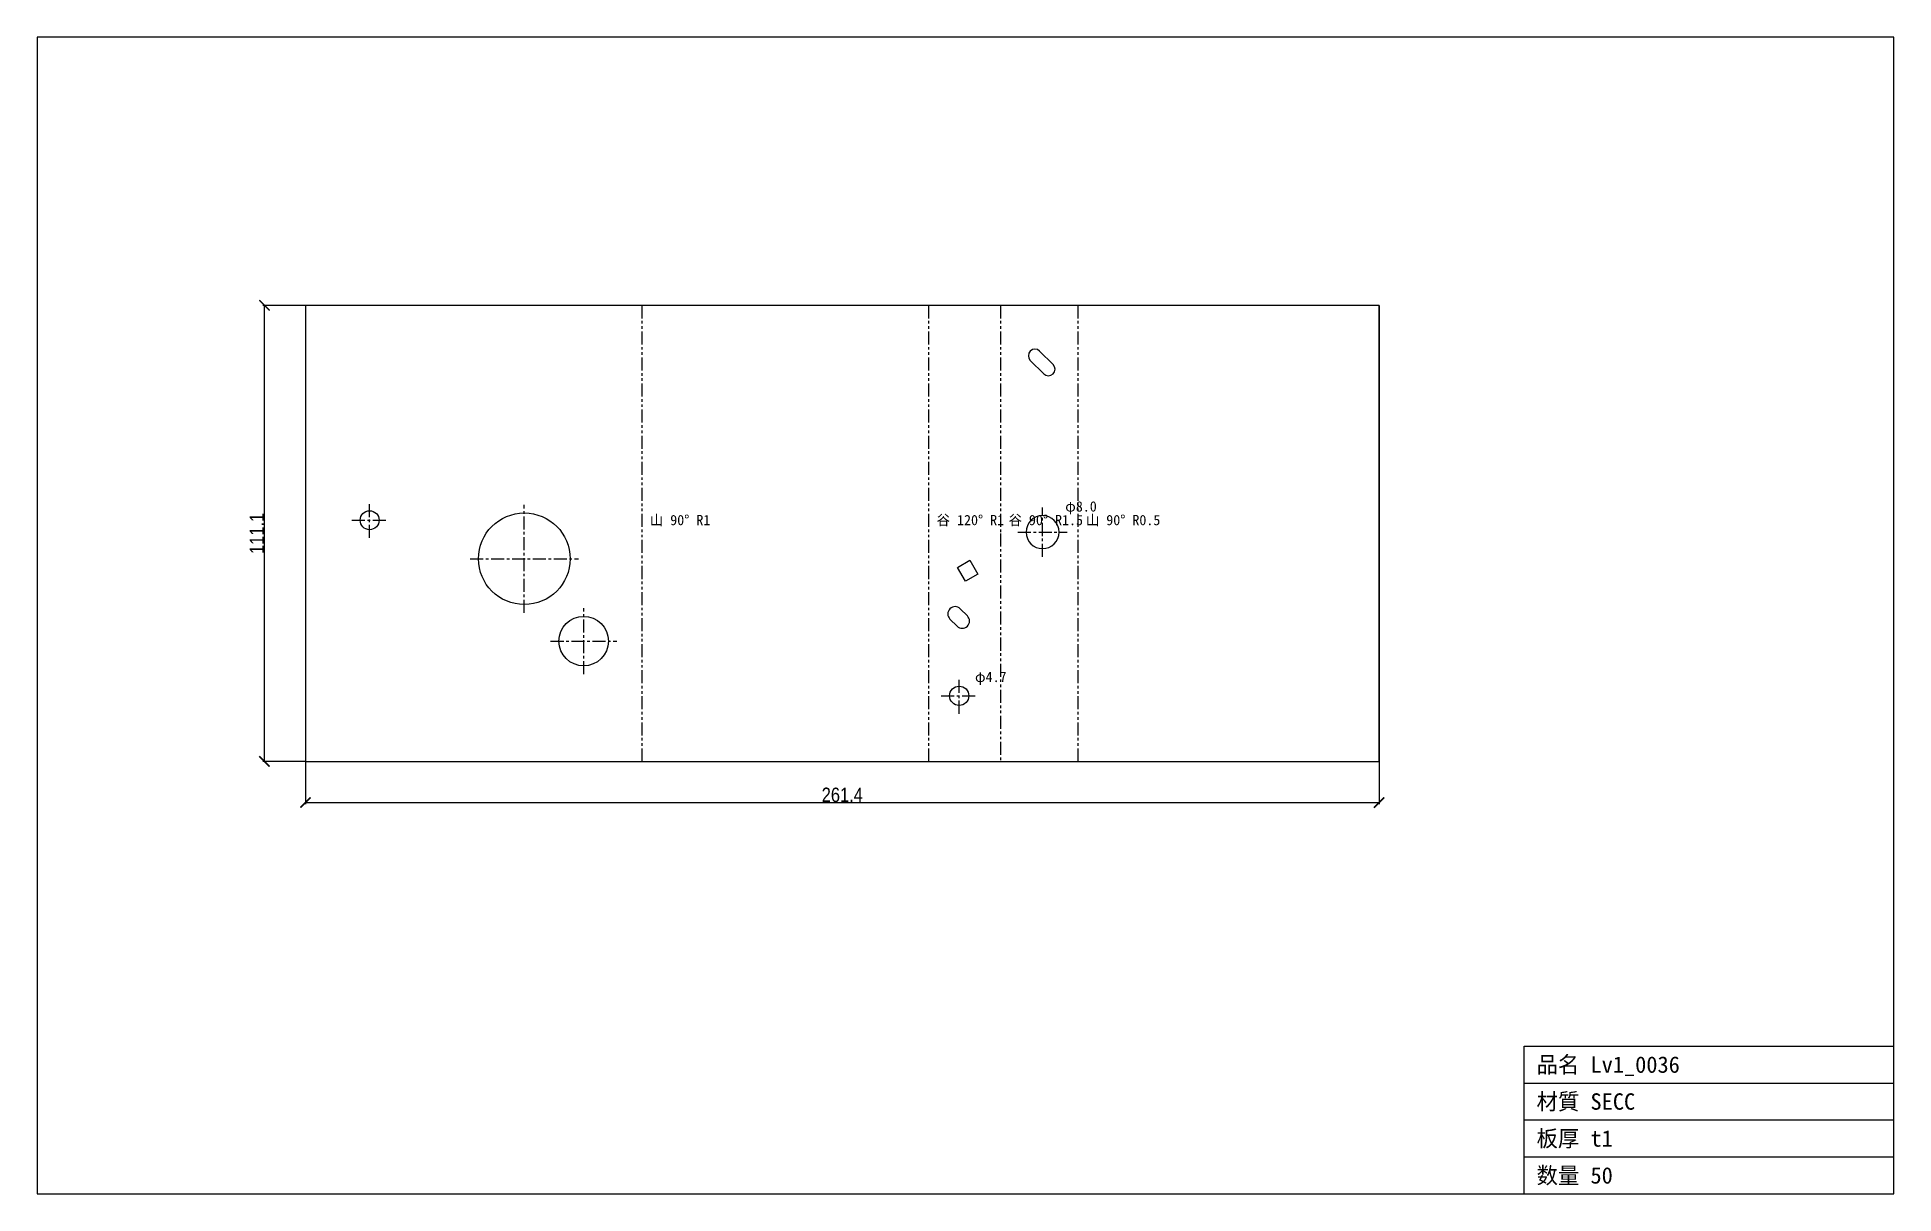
# Model space of a CAD drawing. Header units: millimetres. Extents: x -65 to 387, y -105 to 176.
import ezdxf

# ---------------------------------------------------------------- set-up
doc = ezdxf.new("R2010")
doc.units = ezdxf.units.MM
doc.linetypes.add('CENTER', pattern=[5.08, 3.175, -0.635, 0.635, -0.635])
doc.linetypes.add('PHANTOM', pattern=[6.35, 3.175, -0.635, 0.635, -0.635, 0.635, -0.635])
doc.styles.add('OpenSansCondensed-Light', font='OpenSansCondensed-Light.ttf')
doc.dimstyles.new('EZDXF', dxfattribs={"dimtxt": 0.25, "dimasz": 0.175, "dimexe": 0.375, "dimexo": 0.125, "dimgap": 0.1, "dimtad": 1, "dimlfac": 100, "dimzin": 12, "dimdsep": 46, "dimtxsty": 'OpenSansCondensed-Light', "dimblk": 'ARCHTICK', "dimcen": 2.5, "dimazin": 3, "dimtfac": 0.5, "dimtmove": 2, "dimatfit": 3})

# ---------------------------------------------------------------- blocks, each defined once
blk = doc.blocks.new('HOLE_D4_71')
blk.add_circle((0, 0), 2.35)
blk = doc.blocks.new('HOLE_D22_32')
blk.add_circle((0, 0), 11.16)
blk = doc.blocks.new('_ARCHTICK')
at = {"color": 0, "linetype": 'BYBLOCK', "const_width": 0.15}
blk.add_lwpolyline([(-0.5, -0.5), (0.5, 0.5)], dxfattribs=at)

msp = doc.modelspace()

# ---------------------------------------------------------------- linework, layer by layer
at = {"color": 7, "linetype": 'CONTINUOUS'}
for p, q in [((386.77, 176.48), (-65.35, 176.48)), ((-65.35, 176.48), (-65.35, -105.35)), ((386.77, -105.35), (386.77, 176.48)), ((261.42, 111.13), (0, 111.13)), ((0, 111.13), (0, 0)), ((261.42, 0), (261.42, 111.13)), ((261.42, 111.13), (261.42, 0)), ((178.75, 99.99), (182.04, 96.71)), ((179.77, 94.43), (176.48, 97.72)), ((159.44, 37.2), (161.16, 35.48)), ((158.65, 32.97), (156.93, 34.69)), ((0, 0), (182.29, 0)), ((182.29, 0), (188, 0)), ((188, 0), (261.42, 0)), ((296.77, -105.35), (296.77, -69.35)), ((296.77, -69.35), (386.77, -69.35)), ((296.77, -78.35), (386.77, -78.35)), ((296.77, -87.35), (386.77, -87.35)), ((296.77, -96.35), (386.77, -96.35)), ((-65.35, -105.35), (386.77, -105.35))]:
    msp.add_line(p, q, dxfattribs=at)
at = {"color": 1, "linetype": 'PHANTOM'}
for p, q in [((81.86, 111.13), (81.86, 0)), ((151.7, 111.13), (151.7, 0)), ((169.21, 111.13), (169.21, 55.57)), ((188.04, 111.13), (188.04, 0)), ((169.21, 55.57), (169.21, 0))]:
    msp.add_line(p, q, dxfattribs=at)
at = {"color": 1, "linetype": 'CENTER'}
for p, q in [((15.61, 54.47), (15.61, 63.09)), ((53.28, 36.23), (53.28, 62.55)), ((179.47, 49.85), (179.47, 61.89)), ((11.3, 58.78), (19.92, 58.78)), ((173.45, 55.87), (185.49, 55.87)), ((40.12, 49.39), (66.44, 49.39)), ((67.73, 21.27), (67.73, 37.36)), ((59.69, 29.32), (75.78, 29.32)), ((159.17, 11.64), (159.17, 20.35)), ((154.81, 16), (163.52, 16))]:
    msp.add_line(p, q, dxfattribs=at)
at = {"color": 7, "linetype": 'CONTINUOUS'}
msp.add_lwpolyline([(158.74, 47.3), (161.74, 49.03), (163.7, 45.63), (160.7, 43.9)], close=True, dxfattribs=at)
for centre, radius in [((15.61, 58.78), 2.31), ((15.61, 58.78), 2.31), ((67.73, 29.32), 6.04)]:
    msp.add_circle(centre, radius, dxfattribs=at)
for centre, radius, start, end in [((177.62, 98.86), 1.6, 45, -135), ((180.91, 95.57), 1.6, -135, 45), ((179.47, 55.87), 4.02, 0, 180), ((179.47, 55.87), 4.02, 180, 0), ((158.19, 35.94), 1.78, 45, -135), ((159.9, 34.22), 1.78, -135, 45)]:
    msp.add_arc(centre, radius, start, end, dxfattribs=at)

# ---------------------------------------------------------------- block references
for name, p in [('HOLE_D22_32', (53.28, 49.39)), ('HOLE_D4_71', (159.17, 16))]:
    msp.add_blockref(name, p, dxfattribs=at)

# ---------------------------------------------------------------- texts
at = {"color": 2}
for s, height, p in [('φ8.0', 2.5, (184.99, 60.89)), ('山 90° R1', 2.5, (83.86, 57.57)), ('谷 120° R1', 2.5, (153.7, 57.57)), ('谷 90° R1.5', 2.5, (171.21, 57.57)), ('山 90° R0.5', 2.5, (190.04, 57.57)), ('φ4.7', 2.5, (163.02, 19.35)), ('品名 Lv1_0036', 4, (299.77, -75.85)), ('材質 SECC', 4, (299.77, -84.85)), ('板厚 t1', 4, (299.77, -93.85)), ('数量 50', 4, (299.77, -102.85))]:
    msp.add_text(s, height=height, dxfattribs=at).set_placement(p)

# ---------------------------------------------------------------- dimensions: what is measured, and where the dimension line sits
msp.add_linear_dim(base=(-10, 0), p1=(0, 0), p2=(0, 111.13), angle=90, dimstyle='EZDXF', override={"dimtxt": 3.5, "dimasz": 2.5, "dimdec": 1, "dimlfac": 1}, dxfattribs=at).render()
msp.add_linear_dim(base=(0, -10), p1=(0, 0), p2=(261.42, 0), dimstyle='EZDXF', override={"dimtxt": 3.5, "dimasz": 2.5, "dimdec": 1, "dimlfac": 1}, dxfattribs=at).render()

doc.saveas('drawing.dxf')
